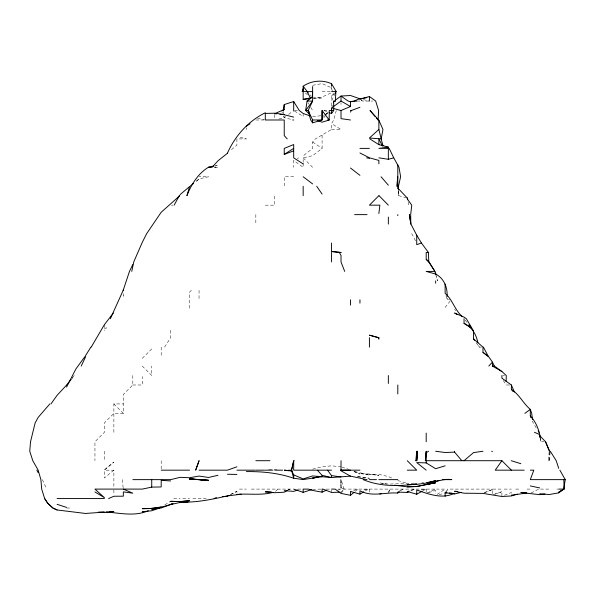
<?xml version="1.0" encoding="UTF-8"?>
<svg xmlns="http://www.w3.org/2000/svg" width="595" height="595" viewBox="0 0 595 595"><rect width="100%" height="100%" fill="white"/><g stroke="black" fill="none" stroke-linecap="round" stroke-linejoin="round"><path stroke-width="0.45" stroke-dasharray="2.98 2.23" d="M509.595 384.995L506.048 384.995L506.085 383.269M550.211 452.103L549.23 460.709L548.33 460.709L549.23 451.241M331.742 109.666L332.508 106.222M331.772 109.666L332.434 107.085M336.279 110.529L333.728 119.989L331.549 123.611L331.549 129.457L315.387 138.918L312.62 141.989L312.62 148.386L303.16 155.897M446.733 491.507L447.544 489.097L492.444 489.097M332.464 105.382L330.894 109.673M335.178 93.177L331.549 101.061L331.549 95.959L334.04 93.467M388.342 492.943L390.387 489.097L388.342 491.887M445.12 493.151L447.544 489.097M164.577 347.13L170.661 337.67L170.661 328.202M71.214 379.893L74.159 375.527L71.861 378.442M142.264 358.391L151.732 348.953M341.017 493.426L344.178 489.097L341.017 479.637L341.017 489.097L338.436 490.012M323.747 117.81L325.956 114.894M326.514 114.166L328.172 111.979M445.12 307.466L450.058 301.204M132.804 375.527L132.804 384.995L123.336 394.455L123.336 413.384L113.876 413.384L104.408 422.852L104.408 432.312L94.947 441.78L94.947 460.709M312.62 489.261L321.24 489.097M191.389 290.345L189.582 292.123L189.582 309.274M341.017 492.154L344.178 489.097L341.017 487.744L340.875 479.637L341.017 489.097M196.484 181.326L199.05 178.864L208.51 176.775L199.05 176.775M331.549 95.959L334.219 93.467M231.507 149.598L236.907 145.158L236.907 138.918L246.375 138.918L238.632 136.88M275.433 491.366L278.118 489.097M196.298 181.133L199.05 178.864M113.876 470.169L104.408 477.964L104.408 469.775L113.876 462.099L104.408 470.169L113.876 470.169L113.876 487.603M400.561 490.793L402.637 489.097L398.494 491.656M355.312 491.344L358.071 489.097L350.477 491.463M322.088 117.118L324.208 115.467M324.915 114.917L327.741 112.723M322.088 135.221L322.088 148.386L312.62 155.689L303.16 157.846L303.16 162.152M278.839 119.067L284.232 117.676L285.689 116.575M288.597 114.374L292.234 111.629M324.996 115.088L327.912 113.065M437.117 494.49L445.12 489.097L436.522 489.097M164.83 504.902L170.661 501.191M548.33 460.709L549.23 460.136M365.33 490.927L368.409 489.097L363.329 490.087M288.114 489.982L289.668 489.097L288.114 489.551M422.866 490.808L425.931 489.097L420.412 489.67M297.247 158.597L298.668 157.846M230.6 494.638L236.907 491.373L236.907 493.181M531.067 492.972L538.72 489.097L549.23 489.097M230.6 494.415L236.907 491.373M330.761 93.028L322.088 97.067L313.483 98.264M410.61 490.964L414.797 489.097L407.263 491.477M426.979 492.95L435.659 489.097L337.573 489.097M483.839 493.039L492.444 489.529L492.444 493.969M504.486 495.248L511.373 492.504L511.373 494.244M214.587 166.325L217.978 165.016L215.397 165.618M484.702 492.4L492.444 489.529M493.3 494.78L501.905 491.723L501.905 496.275M495.025 494.006L501.905 491.723M428.772 492.534L435.659 490.488L435.659 493.813M439.103 494.631L444.264 493.359M312.62 469.143L322.088 466.882L331.549 465.818L341.017 466.763M312.62 85.308L322.088 83.605L331.549 87.807L332.255 90.842M312.62 116.739L321.226 115.675M421.892 482.724L423.61 482.59M268.747 469.321L277.344 469.314M291.052 469.961L284.232 470.228L291.111 470.801M313.483 98.354L322.088 98.071L313.483 97.513M414.15 483.155L388.342 484.122L379.736 482.895L384.035 483.668M322.088 91.6L331.549 91.6M358.22 101.061L359.945 101.061M361.165 99.93L362.392 101.061L372.686 101.061M294.495 110.529L297.686 110.529M323.881 110.529L329.28 110.529M255.835 119.989L265.303 119.989M331.549 129.457L341.017 129.457L331.549 123.611M214.542 167.314L217.978 167.314L214.542 167.284M293.692 176.775L284.232 176.775L284.232 186.242M171.449 205.171L173.033 205.171M265.303 205.171L274.764 205.171L274.764 195.703M445.967 295.767L447.373 299.813L449.641 299.813M104.408 328.202L106.438 328.202L105.218 326.06M476.104 342.608L479.213 347.13L481.474 347.13M502.782 375.527L504.53 375.527M132.804 384.995L142.264 384.995L142.264 376.538M113.876 432.312L113.876 403.923L123.336 403.923M540.037 437.414L540.706 441.78L543.942 441.78M239.421 489.097L246.375 489.097M251.343 489.097L292.889 489.097M297.894 489.097L302.253 489.097M326.365 489.097L330.694 489.097M492.876 489.097L501.905 489.097M504.27 489.097L511.373 489.097M515.761 489.097L520.841 489.097M527.014 489.097L530.301 489.097M556.823 489.097L558.073 489.097M173.747 498.565L180.121 498.565M182.821 498.565L189.582 498.565M192.892 498.565L208.51 498.565M66.551 508.026L69.838 508.026M357.364 476.469L369.413 478.261L357.364 476.647M292.837 470.935L284.232 470.169L292.837 471.776M384.898 483.817L386.616 484.114M257.561 118.368L264.44 119.811M284.232 469.648L292.807 471.716M363.381 99.625L368.55 100.86M283.614 116.085L284.232 117.676L291.929 119.573M406.422 197.756L398.814 195.703L398.137 190.593M397.802 480.552L407.263 483.296M354.776 471.515L369.413 475.011L359.945 473.531L369.413 474.014L378.874 475.353L369.413 474.379L378.874 474.334L388.342 476.588L392.425 478.283M341.872 467.053L348.759 469.381M353.921 471.575L359.945 474.037L354.218 471.575M324.134 110.529L328.254 112.224M294.48 111.02L303.16 116.427L303.16 114.225M312.62 141.989L322.088 148.386M305.339 93.162L307.526 94.731M359.945 98.651L362.392 101.061M303.16 157.846L312.62 167.314M142.264 366.059L151.732 375.527L151.732 366.059M113.876 403.923L123.336 413.384M310.107 94.85L311.363 96.159M454.587 309.274L455.815 310.627M465.134 320.095L467.313 322.795M536.229 427.946L532.25 421.126M503.288 380.458L506.048 384.995M308.002 102.638L308.924 104.214M310.776 107.375L312.62 110.529M411.71 233.56L415.89 241.451M42.401 479.637L46.663 489.097M281.762 111.325L282.38 112.909M478.692 345.412L479.213 347.13M435.89 274.912L437.496 280.885L436.477 276.519M408.103 202.025L408.944 205.171L408.527 203.371M283.242 111.421L283.808 114.999M283.949 115.891L284.232 117.676M540.238 438.188L540.706 441.78M122.198 479.637L123.232 488.235M398.263 190.541L398.814 195.703L398.628 190.541M447.262 298.095L447.373 299.813M123.269 293.699L123.336 296.221L123.336 293.699M549.23 452.133L549.23 460.709M426.191 489.097L426.191 493.3M369.413 489.097L369.413 493.939M341.017 102.786L341.017 104.504M331.549 86.178L331.549 90.842M331.549 102.846L331.549 109.673M331.549 489.938L331.549 492.452M303.16 163.008L303.16 167.314L293.692 160.464L293.692 167.314M274.764 114.604L274.764 119.089M255.835 214.631L255.835 224.099M246.375 127.821L246.375 129.457M199.05 290.345L199.05 299.813M161.193 347.13L161.193 356.598M161.193 460.709L161.193 469.306M113.876 489.96L113.876 495.129M104.408 324.632L104.408 330.545M104.408 451.241L104.408 460.709"/><path stroke-width="0.89" d="M317.76 120.621L322.088 122.206L329.176 119.989L322.088 110.529L322.021 119.989L312.62 122.845L310.694 119.989L308.158 110.529L312.62 101.061L312.62 86.55M331.549 91.6L336.22 91.6L331.549 83.724C322.378 79.581 311.505 80.518 303.16 86.201L303.078 91.6L303.16 88.64L302.141 91.6M506.129 381.551L506.278 375.527L501.905 371.525L494.363 366.059L492.444 362.132L488.569 356.598L482.976 352.359L482.976 347.13L473.516 338.838L473.516 330.954L466.354 318.742L464.048 317.135L454.587 313.007L456.953 314.443M312.368 97.617L312.62 91.6L303.16 91.6L303.16 99.395L310.04 98.658M382.979 145.805L381.187 138.918L382.957 129.457L378.874 120.257L378.108 119.989L378.613 110.529L375.683 101.061L369.413 96.494L359.945 99.187M333.817 101.775L335.335 101.061L335.9 91.6L335.178 93.177M416.731 460.709L417.526 451.241L416.731 460.433L415.846 460.709L416.731 451.241L416.731 460.709L415.846 460.709M397.802 176.775L396.746 186.242L397.802 186.242L398.077 188.823M378.874 213.538L379.87 205.171L369.413 205.171L378.874 195.703M312.62 96.583L307.079 101.061L305.651 110.529L308.82 113.444M539.769 493.731L549.23 494.534L558.698 492.846L563.725 489.097L565.25 479.637L559.88 470.169M284.232 104.571L283.101 110.529L284.232 109.502L284.232 104.571L293.692 101.514L299.285 110.529L303.16 113.489L310.04 115.854M131.763 271.417L133.741 261.956L142.264 242.366L146.72 233.56L161.193 212.244L179.809 195.703M110.358 318.742L123.18 290.345L129.457 271.417L132.804 264.552M333.379 102.794L333.988 101.061M199.05 460.709L195.666 470.169L199.05 460.805M81.21 366.059L85.68 356.598M350.477 112.105L351.288 110.529L359.945 107.308M174.156 205.171L179.281 195.703M227.446 153.146C235.077 135.898 248.301 121.083 265.303 112.767L265.303 119.989L284.232 119.989L284.232 135.615L287.221 138.918M66.551 387.062L76.019 368.759L84.929 356.598M91.213 347.13L104.408 324.632L113.348 313.074M85.479 355.728L90.886 347.13M329.08 112.559L331.549 113.578L333.683 110.529L333.654 101.061L335.335 101.061M511.373 470.169L501.905 460.709L495.226 470.169L524.188 470.169M50.954 403.923L57.083 395.333L66.551 385.129M66.685 384.995L70.708 379.893M49.839 403.923L38.154 417.407L35.157 422.852L30.516 441.78L29.75 451.241L32.792 460.709L38.154 470.169L40.891 479.637L41.709 489.097L44.647 498.565L47.622 503.117L52.866 508.026L57.083 509.967L85.479 513.455L104.408 512.116L98.383 512.206M488.793 366.059L492.444 362.132L492.444 366.059L501.905 371.525M378.874 129.457L369.413 138.018L381.187 138.918L378.874 129.457L378.874 120.257L370.016 110.529L375.214 116.613M464.048 460.709L473.516 452.609L482.976 451.241M180.121 194.58L189.582 186.562L186.919 195.703C191.24 184.547 197.964 173.673 208.332 167.314M190.117 186.242L193.554 183.401M331.549 489.097L335.149 489.097L341.017 493.426L350.477 495.263L350.477 491.463L359.945 494.118L359.945 490.741C371.897 497.294 385.114 492.08 397.802 493.054L399.186 491.924M350.477 495.263L353.928 492.459M227.446 153.25L217.978 160.814L212.043 167.314L208.51 167.314M524.872 413.384L530.301 409.397C523.176 403.395 519.309 394.448 511.373 389.405L511.373 384.995L501.905 378.189L501.905 375.527M333.736 106.379L341.017 101.061L341.017 96.04L350.477 95.512L359.945 98.8L366.825 97.669M335.394 100.057L341.017 96.04L348.09 101.061L350.477 101.708L357.208 101.061M294.25 460.709L293.692 461.088L291.513 470.169L293.692 478.231L303.16 479.563L322.088 476.692M246.375 126.177L250.012 123.797M303.16 163.93L293.692 157.846L293.692 144.548L284.232 148.386L284.232 154.388L293.692 148.386M350.477 470.169L340.585 470.169L359.945 470.169M428.549 451.241L426.191 452.721L425.373 460.709L426.191 451.241L426.191 462.903L435.659 468.711L445.12 465.84M558.698 492.846L558.698 492.258L563.725 489.097M359.945 494.118L363.79 491.834M558.698 492.258L564.142 489.097L563.822 479.637M287.333 490.429L284.232 492.191L274.764 492.734L265.303 491.857L271.327 491.901M397.802 493.054L397.802 492.087L407.263 492.452L407.263 491.477L416.731 494.237L422.1 491.239M187.001 501.875L180.121 502.173C196.707 502.663 213.107 499.287 229.023 495.457M275.604 113.303L284.232 109.502M173.026 503.63L161.193 508.004L151.732 509.268L159.542 508.026L151.732 510.763L142.264 511.752L143.983 511.328M311.765 489.544L303.16 492.363L303.16 489.097L308.448 489.097L312.62 490.451L322.088 492.169L326.648 490.124M407.263 492.452L408.936 491.708M172.238 503.787C162.74 507.565 152.432 508.785 142.264 508.68L151.732 508.398L161.193 507.029M108.602 498.565L113.876 496.252L123.336 496.185L123.336 491.879L132.804 493.181L123.336 489.097M333.267 108.439L341.017 110.529L350.477 106.49L350.477 101.708L353.787 101.061L359.945 98.651M214.074 498.565L216.416 497.569M148.289 510.733C134.991 516.698 120.056 513.061 106.133 511.99M284.232 154.388L293.692 150.862M236.907 466.807L227.446 470.169L199.05 470.169M447.15 296.37C447.522 287.311 444.063 278.445 435.659 274.057L434.915 271.417L428.764 261.956L428.452 252.488L421.431 243.028L416.731 244.649L416.731 235.204L410.929 224.099L409.36 214.631L410.847 224.099L410.669 214.631L411.762 205.171L407.263 198.871L407.263 197.979L397.802 188.035M297.894 489.953L293.692 491.373L284.232 490.674M416.731 494.237L416.731 490.049C428.445 493.932 441.75 499.317 453.725 493.575M517.397 494.14L511.373 495.977L501.905 496.49L482.976 493.396L464.048 493.21L454.587 491.262L457.168 491.396M378.874 157.846L388.342 159.296L393.741 157.846L399 167.314L400.613 176.775L398.464 186.242L398.59 189.686M379.736 494.014L381.454 493.59M273.046 492.355C261.354 495.665 248.955 493.396 236.907 494.4M435.659 481.318L439.199 480.477M213.679 166.02L208.51 167.232L210.236 167.247M217.978 475.301L208.51 477.465L199.05 476.06L189.582 477.74L180.121 477.331L170.661 479.637L132.834 479.637M445.12 496.319L445.12 492.705L454.587 493.917L461.467 492.348M427.054 482.612L435.659 480.708L426.191 483.095L416.731 484.367L407.263 484.657L416.731 484.055C398.784 486.316 380.212 486.732 363.195 479.637M170.661 504.538L180.121 502.47L187.864 501.897M426.191 484.657L435.659 482.612L416.731 486.591L407.263 486.732L416.731 486.465L435.659 482.701L426.191 484.285M170.661 480.976L161.193 480.299L161.193 486.955L151.732 487.119L142.264 489.097L94.947 489.097L104.408 497.651L94.947 491.961M303.16 99.395L310.902 97.811M526.865 493.032L511.373 495.159M241.213 494.177L227.446 495.933M442.747 479.637L451.821 479.637C443.342 478.216 435.481 482.627 427.054 482.694M388.342 159.296L388.342 147.091L378.874 148.386L388.342 148.386M544.931 494.014L539.769 494.676L520.841 492.541L526.002 492.444M430.497 481.898L433.078 481.608M331.549 470.169L293.692 470.169L293.692 460.709L291.513 470.169L293.692 474.884L303.16 478.923L312.62 475.918L331.549 477.562L350.477 476.126L366.981 479.637M222.285 496.617L224.003 496.505M225.728 496.386L227.446 496.275M416.731 486.465L407.263 486.851L394.359 485.2M461.824 460.709L454.587 452.133L445.12 452.512L435.659 451.241M340.154 492.184L331.549 492.452L322.966 489.097L322.088 489.097L322.088 492.169M109.569 511.715L113.876 511.618L104.408 512.421L98.383 512.317M265.303 113.407L274.764 113.221L284.232 114.5M307.079 101.061L312.62 101.061L305.651 110.529L308.158 110.529L309.147 111.957M333.683 110.529L329.28 110.529L329.176 119.989L327.406 119.989M350.477 110.529L351.288 110.529M292.695 119.989L293.692 119.989M308.158 110.529L312.62 119.989L322.088 119.989L322.088 110.529M359.945 148.386L369.413 148.386M354.598 214.631L367.07 214.631M331.549 251.529L341.017 252.488L331.549 251.529L331.549 243.028M428.452 252.488L426.191 252.488L426.191 259.338L428.764 261.956M123.18 290.345L123.336 289.921M378.249 337.67L378.874 337.67L378.874 339.157L378.249 337.67L369.413 335.149L378.874 337.67M492.444 366.059L494.363 366.059M549.304 451.241L550.308 451.241L556.221 460.709L558.698 468.369M255.835 460.709L269.959 460.709M426.191 460.709L501.905 460.709M161.193 470.169L189.582 470.169M236.907 470.169L255.047 470.169M255.835 470.169L264.582 470.169M265.303 470.169L272.785 470.169M274.764 470.169L282.603 470.169M407.263 470.169L416.731 470.169L407.263 460.709M530.301 470.169L533.819 470.169L530.301 479.637L565.25 479.637M369.413 479.637L376.494 479.637M378.874 479.637L397.802 479.637M293.692 489.097L303.16 492.363M558.698 489.097L564.142 489.097M57.083 498.565L84.914 498.565M85.479 498.565L104.408 498.565M227.446 474.26L236.907 474.431M426.191 462.903L416.731 462.568L426.191 470.169M246.375 471.597C262.425 471.419 278.408 472.995 293.692 478.231L293.692 474.884M199.05 479.563L189.582 479.087L208.51 480.21L189.582 478.878L208.51 480.604L199.727 479.637M445.12 492.705L446.845 492.816M449.426 492.98L452.007 493.136M274.764 113.704L276.489 113.898M279.925 114.285L282.506 114.567M350.477 119.989L341.017 118.65L341.017 110.529M327.51 470.169L331.549 475.606L341.017 476.967M511.246 460.709L520.841 463.691M366.639 157.846L369.413 158.352M530.301 485.914L539.769 487.945M317.321 470.169L322.088 475.338L331.549 477.562L331.549 475.606M284.232 114.761L293.692 117.111M369.852 138.918L378.874 144.63L388.342 147.091M435.659 274.057L426.191 271.417L434.915 271.417L429.062 261.956L426.191 259.338M57.083 504.307L66.551 507.401M491.663 451.241L492.444 451.531M534.474 432.312L539.769 434.595L540.119 437.288M57.083 509.967L52.881 508.026L47.622 503.117L44.647 498.565M359.945 152.96L369.495 157.846L378.874 160.405L378.874 163.826M341.017 470.816L350.477 476.126M341.017 101.061L350.477 106.49M464.048 318.742L464.048 323.397L471.656 328.202L468.942 324.825M464.048 323.397C472.088 326.975 476.231 334.576 477.919 342.832M303.16 176.775L312.62 183.929M350.477 168.006L359.945 175.361M482.976 352.359L488.436 356.598L483.385 347.13M379.06 195.703L388.342 205.171M303.16 86.201L308.217 92.902M532.473 419.408L531.714 413.384L530.301 409.397L530.301 415.95C535.381 421.342 538.668 428.4 539.769 435.666L545.556 441.78L549.23 450.274M381.075 176.775L388.342 185.209M376.375 117.966L378.108 119.989M511.373 389.405L513.121 391.57M462.419 316.711C454.677 310.099 452.788 299.865 445.12 293.335L445.12 284.038M473.516 338.838L474.55 340.347M316.704 186.242L322.088 194.082M538.133 430.854L539.085 432.312M416.731 235.204L421.431 243.028M339.314 252.488L341.017 255.411L341.017 261.956L344.706 271.417M306.961 91.6L310.91 98.696M36.853 470.169L38.154 472.653M382.451 146.02L378.874 138.918L378.874 144.63M389.175 148.386L393.741 157.846M511.373 384.995L514.43 392.09M545.556 441.78L549.23 450.817M530.301 415.95L530.956 417.675M435.659 273.023L436.068 274.771M407.263 197.979L407.687 199.779M539.769 435.666L540.037 437.414M454.587 451.241L454.587 452.133M454.587 493.3L454.587 493.917M435.659 280.885L435.659 283.242M426.191 433.093L426.191 441.78M397.802 164.845L397.802 186.242M397.802 214.631L397.802 215.673M397.802 384.995L397.802 393.942M388.342 217.056L388.342 224.099M388.342 375.527L388.342 383.448M369.413 96.494L369.413 101.061M369.413 337.67L369.413 347.13M359.945 299.813L359.945 303.16M350.477 299.813L350.477 305.131M341.017 460.709L341.017 469.901M331.549 83.724L331.549 85.866M331.549 110.529L331.549 113.578M331.549 252.488L331.549 261.956M322.088 475.338L322.088 476.513M312.62 119.989L312.62 122.845M303.16 186.242L303.16 195.703M293.692 101.514L293.692 111.042M151.732 479.637L151.732 487.119M318.645 476.878L312.62 478.075L318.645 476.87M189.582 500.715L180.121 501.578L170.661 501.317L180.121 501.578L189.582 500.715"/></g></svg>
